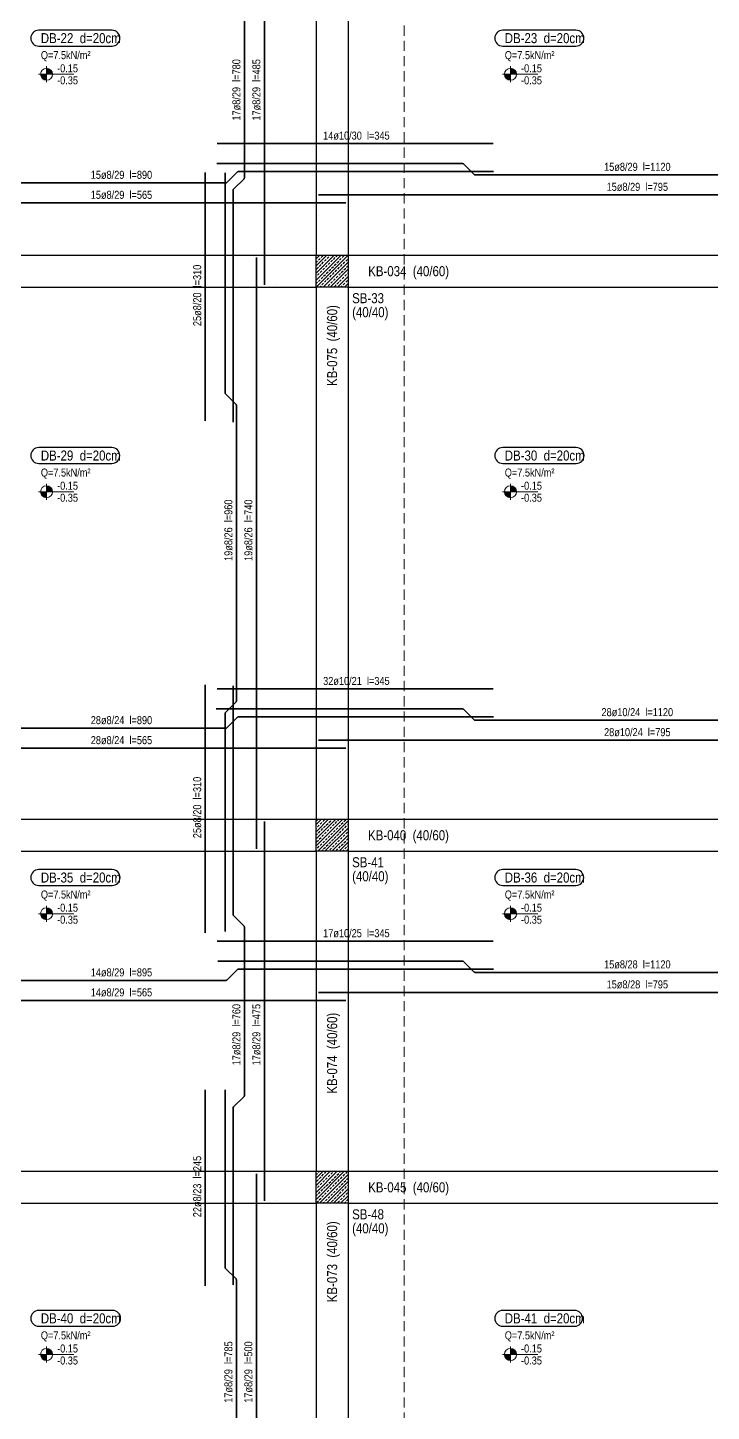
# Model space of a CAD drawing. Header units: millimetres. Extents: x 2018 to 8411, y 702 to 6024.
# Drawn here: x 3184 to 4038, y 2547 to 4277 of the extents above; entities that cross this region are included whole.
import ezdxf
from ezdxf.enums import TextEntityAlignment as Align

# ---------------------------------------------------------------- set-up
doc = ezdxf.new("R2010")
doc.units = ezdxf.units.MM
doc.linetypes.add('DASHED', pattern=[19.05, 12.7, -6.35])
for name, color, linetype, lineweight in [('AKS CIZGISI (BEYKENT)', 252, 'DASHED', 20), ('DONATI (BEYKENT)', 4, 'Continuous', 35), ('DONATI YAZISI (BEYKENT)', 3, 'Continuous', 20), ('DOSEME ISMI (BEYKENT)', 9, 'Continuous', 20), ('DOSEME PAFTA (BEYKENT)', 3, 'Continuous', 20), ('KIRIS (BEYKENT)', 2, 'Continuous', 30), ('KIRIS ISMI (BEYKENT)', 40, 'Continuous', 20), ('KOLON (BEYKENT)', 3, 'Continuous', 30), ('KOLON ISMI (BEYKENT)', 91, 'Continuous', 20), ('KOT CIZGI (BEYKENT)', 120, 'Continuous', 20), ('KOT YAZI (BEYKENT)', 7, 'Continuous', 20), ('LGP_SLAB', 6, 'Continuous', 30), ('TARAMA (BEYKENT)', 252, 'Continuous', 25), ('YAZI (BEYKENT)', 140, 'Continuous', 20)]:
    doc.layers.add(name, color=color, linetype=linetype, lineweight=lineweight)
doc.styles.add('DONATI YAZISI (BEYKENT)', font='')
doc.styles.add('KOT (BEYKENT)', font='')
doc.styles.add('stastyle', font='RomanSTA.ttf')
doc.styles.add('YAZI (BEYKENT)', font='')
doc.styles.get('DONATI YAZISI (BEYKENT)').set_extended_font_data('Bahnschrift Light Condensed')
doc.styles.get('KOT (BEYKENT)').set_extended_font_data('Bahnschrift Light Condensed')
doc.styles.get('YAZI (BEYKENT)').set_extended_font_data('Bahnschrift Light Condensed')
pattern_1 = [(45, (1036.827, 1029.5085), (-4.419417, 4.419417), []), (45, (1041.2465, 1029.5085), (-4.419417, 4.419417), [3.125, -1.5625])]

msp = doc.modelspace()

# ---------------------------------------------------------------- hatches: boundary and pattern name
at = {"layer": 'KOT CIZGI (BEYKENT)'}
h = msp.add_hatch(color=256, dxfattribs=at)
h.dxf.hatch_style = 1
h.paths.add_polyline_path([(3207.27, 4225.96), (3207.27, 4218.46), (3214.77, 4218.46, 0.4142136)])
h = msp.add_hatch(color=256, dxfattribs=at)
h.dxf.hatch_style = 1
h.paths.add_polyline_path([(3787.27, 4225.96), (3787.27, 4218.46), (3794.77, 4218.46, 0.4142136)])
h = msp.add_hatch(color=256, dxfattribs=at)
h.dxf.hatch_style = 1
h.paths.add_polyline_path([(3207.27, 4218.46), (3199.77, 4218.46, 0.4142136), (3207.27, 4210.96)])
h = msp.add_hatch(color=256, dxfattribs=at)
h.dxf.hatch_style = 1
h.paths.add_polyline_path([(3787.27, 4218.46), (3779.77, 4218.46, 0.4142136), (3787.27, 4210.96)])
h = msp.add_hatch(color=256, dxfattribs=at)
h.dxf.hatch_style = 1
h.paths.add_polyline_path([(3207.27, 3704.29), (3207.27, 3696.79), (3214.77, 3696.79, 0.4142136)])
h = msp.add_hatch(color=256, dxfattribs=at)
h.dxf.hatch_style = 1
h.paths.add_polyline_path([(3787.27, 3704.29), (3787.27, 3696.79), (3794.77, 3696.79, 0.4142136)])
h = msp.add_hatch(color=256, dxfattribs=at)
h.dxf.hatch_style = 1
h.paths.add_polyline_path([(3207.27, 3696.79), (3199.77, 3696.79, 0.4142136), (3207.27, 3689.29)])
h = msp.add_hatch(color=256, dxfattribs=at)
h.dxf.hatch_style = 1
h.paths.add_polyline_path([(3787.27, 3696.79), (3779.77, 3696.79, 0.4142136), (3787.27, 3689.29)])
h = msp.add_hatch(color=256, dxfattribs=at)
h.dxf.hatch_style = 1
h.paths.add_polyline_path([(3207.27, 3169.38), (3199.77, 3169.38, 0.4142136), (3207.27, 3161.88)])
h = msp.add_hatch(color=256, dxfattribs=at)
h.dxf.hatch_style = 1
h.paths.add_polyline_path([(3207.27, 3176.88), (3207.27, 3169.38), (3214.77, 3169.38, 0.4142136)])
h = msp.add_hatch(color=256, dxfattribs=at)
h.dxf.hatch_style = 1
h.paths.add_polyline_path([(3787.27, 3169.38), (3779.77, 3169.38, 0.4142136), (3787.27, 3161.88)])
h = msp.add_hatch(color=256, dxfattribs=at)
h.dxf.hatch_style = 1
h.paths.add_polyline_path([(3787.27, 3176.88), (3787.27, 3169.38), (3794.77, 3169.38, 0.4142136)])
h = msp.add_hatch(color=256, dxfattribs=at)
h.dxf.hatch_style = 1
h.paths.add_polyline_path([(3207.27, 2618.46), (3199.77, 2618.46, 0.4142136), (3207.27, 2610.96)])
h = msp.add_hatch(color=256, dxfattribs=at)
h.dxf.hatch_style = 1
h.paths.add_polyline_path([(3207.27, 2625.96), (3207.27, 2618.46), (3214.77, 2618.46, 0.4142136)])
h = msp.add_hatch(color=256, dxfattribs=at)
h.dxf.hatch_style = 1
h.paths.add_polyline_path([(3787.27, 2618.46), (3779.77, 2618.46, 0.4142136), (3787.27, 2610.96)])
h = msp.add_hatch(color=256, dxfattribs=at)
h.dxf.hatch_style = 1
h.paths.add_polyline_path([(3787.27, 2625.96), (3787.27, 2618.46), (3794.77, 2618.46, 0.4142136)])
at = {"layer": 'TARAMA (BEYKENT)'}
h = msp.add_hatch(dxfattribs=at)
h.set_pattern_fill('ANSI33', color=256, style=0, pattern_type=0)
h.set_pattern_definition(pattern_1)
h.paths.add_polyline_path([(3544.3, 3992.41), (3584.3, 3992.41), (3584.3, 3952.41), (3544.3, 3952.41)], flags=0)
h = msp.add_hatch(dxfattribs=at)
h.set_pattern_fill('ANSI33', color=256, style=0, pattern_type=0)
h.set_pattern_definition(pattern_1)
h.paths.add_polyline_path([(3544.3, 3287.41), (3584.3, 3287.41), (3584.3, 3247.41), (3544.3, 3247.41)], flags=0)
h = msp.add_hatch(dxfattribs=at)
h.set_pattern_fill('ANSI33', color=256, style=0, pattern_type=0)
h.set_pattern_definition(pattern_1)
h.paths.add_polyline_path([(3544.3, 2847.41), (3584.3, 2847.41), (3584.3, 2807.41), (3544.3, 2807.41)], flags=0)

# ---------------------------------------------------------------- linework, layer by layer
at = {"layer": 'AKS CIZGISI (BEYKENT)'}
for p, q in [((3544.3, 742.41), (3544.3, 5772.41)), ((3654.3, 742.41), (3654.3, 5772.41)), ((2284.3, 3952.41), (8369.3, 3952.41)), ((2284.3, 3287.41), (8369.3, 3287.41)), ((2284.3, 2807.41), (8369.3, 2807.41))]:
    msp.add_line(p, q, dxfattribs=at)
at = {"layer": 'DONATI (BEYKENT)'}
for points in [[(3440.59, 3783.84), (3440.59, 4073.79, -0.1989124), (3441.03, 4074.85), (3454.15, 4087.97, 0.1989124), (3454.59, 4089.03), (3454.59, 4305.79, 0.1989124), (3454.15, 4306.85), (3441.03, 4319.97, -0.1989124), (3440.59, 4321.03), (3440.59, 4547.24)], [(3420.06, 4106.85), (3727.66, 4106.85, -0.1989124), (3728.72, 4106.41), (3741.84, 4093.29, 0.1989124), (3742.9, 4092.85), (4145.6, 4092.85, 0.1989124), (4146.66, 4093.29), (4159.78, 4106.41, -0.1989124), (4160.84, 4106.85), (4528.47, 4106.85)], [(2887.6, 4096.85), (3151.66, 4096.85, -0.1989124), (3152.72, 4096.41), (3165.84, 4083.29, 0.1989124), (3166.9, 4082.85), (3431.6, 4082.85, 0.1989124), (3432.66, 4083.29), (3445.78, 4096.41, -0.1989124), (3446.84, 4096.85), (3766, 4096.85)], [(3430.59, 3146.96), (3430.59, 3419.79, -0.1989124), (3431.03, 3420.85), (3444.15, 3433.97, 0.1989124), (3444.59, 3435.03), (3444.59, 3804.79, 0.1989124), (3444.15, 3805.85), (3431.03, 3818.97, -0.1989124), (3430.59, 3820.03), (3430.59, 4095.36)], [(3440.59, 2705.71), (3440.59, 2926.79, -0.1989124), (3441.03, 2927.85), (3454.15, 2940.97, 0.1989124), (3454.59, 2942.03), (3454.59, 3152.79, 0.1989124), (3454.15, 3153.85), (3441.03, 3166.97, -0.1989124), (3440.59, 3168.03), (3440.59, 3454.11)], [(3419.3, 3425.27), (3727.61, 3425.27, -0.1989124), (3728.67, 3424.83), (3741.79, 3411.71, 0.1989124), (3742.85, 3411.27), (4145.59, 3411.27, 0.1989124), (4146.65, 3411.71), (4159.77, 3424.83, -0.1989124), (4160.83, 3425.27), (4527.7, 3425.27)], [(2887.6, 3415.27), (3151.71, 3415.27, -0.1989124), (3152.77, 3414.83), (3165.89, 3401.71, 0.1989124), (3166.95, 3401.27), (3431.61, 3401.27, 0.1989124), (3432.67, 3401.71), (3445.79, 3414.83, -0.1989124), (3446.85, 3415.27), (3766, 3415.27)], [(2887.59, 3100.02), (3151.66, 3100.02, -0.1989124), (3152.72, 3099.58), (3165.84, 3086.46, 0.1989124), (3166.9, 3086.02), (3431.6, 3086.02, 0.1989124), (3432.66, 3086.46), (3445.78, 3099.58, -0.1989124), (3446.84, 3100.02), (3765.99, 3100.02)], [(3421.31, 3110.02), (3727.66, 3110.02, -0.1989124), (3728.72, 3109.58), (3741.84, 3096.46, 0.1989124), (3742.9, 3096.02), (4145.6, 3096.02, 0.1989124), (4146.66, 3096.46), (4159.78, 3109.58, -0.1989124), (4160.84, 3110.02), (4524.72, 3110.02)], [(3430.59, 2175.71), (3430.59, 2482.79, -0.1989124), (3431.03, 2483.85), (3444.15, 2496.97, 0.1989124), (3444.59, 2498.03), (3444.59, 2711.79, 0.1989124), (3444.15, 2712.85), (3431.03, 2725.97, -0.1989124), (3430.59, 2727.03), (3430.59, 2949.11)]]:
    msp.add_lwpolyline(points, format="xyb", dxfattribs=at)
for points in [[(3479.59, 3955.41), (3479.59, 4439.41)], [(3420.5, 4131.85), (3765.5, 4131.85)], [(3405.59, 3785.54), (3405.59, 4095.54)], [(3547.2, 4067.85), (4341.3, 4067.85)], [(3017.36, 4057.85), (3581.3, 4057.85)], [(3469.59, 3250.41), (3469.59, 3989.41)], [(3405.59, 3145.54), (3405.59, 3455.54)], [(3420.49, 3450.27), (3765.49, 3450.27)], [(3017.4, 3376.27), (3581.24, 3376.27)], [(3547.2, 3386.27), (4341.24, 3386.27)], [(3479.59, 2810.41), (3479.59, 3284.41)], [(3420.5, 3135.02), (3765.5, 3135.02)], [(3017.3, 3061.02), (3581.3, 3061.02)], [(3547.2, 3071.02), (4341.3, 3071.02)], [(3405.59, 2704.29), (3405.59, 2949.29)], [(3469.59, 2345.41), (3469.59, 2844.41)]]:
    msp.add_lwpolyline(points, dxfattribs=at)
at = {"layer": 'DOSEME PAFTA (BEYKENT)', "lineweight": -3}
for points in [[(3197.49, 4253.76), (3289.17, 4253.76, 1), (3289.17, 4273.54), (3197.49, 4273.54, 1)], [(3777.49, 4253.76), (3869.11, 4253.76, 1), (3869.11, 4273.54), (3777.49, 4273.54, 1)], [(3197.49, 3732.09), (3288.92, 3732.09, 1), (3288.92, 3751.87), (3197.49, 3751.87, 1)], [(3777.49, 3732.09), (3869.36, 3732.09, 1), (3869.36, 3751.87), (3777.49, 3751.87, 1)], [(3197.49, 3204.68), (3289.23, 3204.68, 1), (3289.23, 3224.46), (3197.49, 3224.46, 1)], [(3777.49, 3204.68), (3868.86, 3204.68, 1), (3868.86, 3224.46), (3777.49, 3224.46, 1)], [(3197.49, 2653.76), (3289.98, 2653.76, 1), (3289.98, 2673.54), (3197.49, 2673.54, 1)], [(3777.49, 2653.76), (3867.41, 2653.76, 1), (3867.41, 2673.54), (3777.49, 2673.54, 1)]]:
    msp.add_lwpolyline(points, format="xyb", close=True, dxfattribs=at)
at = {"layer": 'KIRIS (BEYKENT)'}
for p, q in [((3544.2, 4402.31), (3544.2, 3992.31)), ((3584.3, 4402.31), (3584.3, 3992.41)), ((3054.4, 3992.41), (3544.2, 3992.41)), ((3584.3, 3992.41), (4304.2, 3992.41)), ((3054.4, 3952.41), (3544.2, 3952.41)), ((3544.2, 3952.31), (3544.2, 3287.51)), ((3584.3, 3952.31), (3584.2, 3287.51)), ((3584.3, 3952.41), (4304.2, 3952.41)), ((3054.4, 3287.41), (3544.2, 3287.41)), ((3584.2, 3287.41), (4304.2, 3287.41)), ((3054.4, 3247.41), (3544.2, 3247.41)), ((3544.2, 3247.51), (3544.2, 2847.31)), ((3584.3, 3247.41), (4304.2, 3247.41)), ((3584.3, 3247.41), (3584.3, 2847.41)), ((3054.4, 2847.41), (3544.2, 2847.41)), ((3584.3, 2847.41), (4304.2, 2847.41)), ((3054.4, 2807.41), (3544.2, 2807.41)), ((3544.2, 2807.31), (3544.3, 2402.41)), ((3584.3, 2807.41), (4304.2, 2807.41)), ((3584.3, 2807.31), (3584.3, 2402.41))]:
    msp.add_line(p, q, dxfattribs=at)
at = {"layer": 'KOLON (BEYKENT)'}
for points in [[(3544.3, 3992.41), (3584.3, 3992.41), (3584.3, 3952.41), (3544.3, 3952.41)], [(3544.3, 3287.41), (3584.3, 3287.41), (3584.3, 3247.41), (3544.3, 3247.41)], [(3544.3, 2847.41), (3584.3, 2847.41), (3584.3, 2807.41), (3544.3, 2807.41)]]:
    msp.add_lwpolyline(points, close=True, dxfattribs=at)
at = {"layer": 'KOT CIZGI (BEYKENT)'}
for p, q in [((3207.27, 4228.46), (3207.27, 4208.46)), ((3787.27, 4228.46), (3787.27, 4208.46)), ((3197.27, 4218.46), (3241.29, 4218.46)), ((3777.27, 4218.46), (3821.29, 4218.46)), ((3207.27, 3706.79), (3207.27, 3686.79)), ((3787.27, 3706.79), (3787.27, 3686.79)), ((3197.27, 3696.79), (3241.29, 3696.79)), ((3777.27, 3696.79), (3821.29, 3696.79)), ((3197.27, 3169.38), (3241.29, 3169.38)), ((3207.27, 3179.38), (3207.27, 3159.38)), ((3777.27, 3169.38), (3821.29, 3169.38)), ((3787.27, 3179.38), (3787.27, 3159.38)), ((3197.27, 2618.46), (3241.29, 2618.46)), ((3207.27, 2628.46), (3207.27, 2608.46)), ((3777.27, 2618.46), (3821.29, 2618.46)), ((3787.27, 2628.46), (3787.27, 2608.46))]:
    msp.add_line(p, q, dxfattribs=at)
for centre in [(3207.27, 4218.46), (3787.27, 4218.46), (3207.27, 3696.79), (3787.27, 3696.79), (3207.27, 3169.38), (3787.27, 3169.38), (3207.27, 2618.46), (3787.27, 2618.46)]:
    msp.add_circle(centre, 7.5, dxfattribs=at)

# ---------------------------------------------------------------- texts
at = {"layer": 'DONATI YAZISI (BEYKENT)', "style": 'DONATI YAZISI (BEYKENT)'}
for s, p in [(' 17ø8/29  l=780', (3444.59, 4197.41)), (' 17ø8/29  l=485', (3469.59, 4197.41)), (' 25ø8/20  l=310', (3395.59, 3940.54)), (' 19ø8/26  l=960', (3434.59, 3647.02)), (' 19ø8/26  l=740', (3459.59, 3647.02)), (' 25ø8/20  l=310', (3395.59, 3300.54)), (' 17ø8/29  l=760', (3444.59, 3016.58)), (' 17ø8/29  l=475', (3469.59, 3016.58)), (' 22ø8/23  l=245', (3395.59, 2826.79)), (' 17ø8/29  l=785', (3434.59, 2594.91)), (' 17ø8/29  l=500', (3459.59, 2594.91))]:
    msp.add_text(s, height=10, rotation=90, dxfattribs=at).set_placement(p, align=Align.MIDDLE_CENTER)
for s, p in [(' 14ø10/30  l=345', (3593, 4141.85)), (' 15ø8/29  l=1120', (3944.25, 4102.85)), (' 15ø8/29  l=890', (3299.33, 4092.85)), (' 15ø8/29  l=795', (3944.25, 4077.85)), (' 15ø8/29  l=565', (3299.33, 4067.85)), (' 32ø10/21  l=345', (3592.99, 3460.27)), (' 28ø10/24  l=1120', (3944.22, 3421.27)), (' 28ø8/24  l=890', (3299.32, 3411.27)), (' 28ø8/24  l=565', (3299.32, 3386.27)), (' 28ø10/24  l=795', (3944.22, 3396.27)), (' 17ø10/25  l=345', (3593, 3145.02)), (' 14ø8/29  l=895', (3299.3, 3096.02)), (' 15ø8/28  l=1120', (3944.25, 3106.02)), (' 15ø8/28  l=795', (3944.25, 3081.02)), (' 14ø8/29  l=565', (3299.3, 3071.02))]:
    msp.add_text(s, height=10, dxfattribs=at).set_placement(p, align=Align.MIDDLE_CENTER)
at = {"layer": 'DOSEME ISMI (BEYKENT)', "style": 'YAZI (BEYKENT)'}
for s, p in [('DB-22  d=20cm', (3200.13, 4257.41)), ('DB-23  d=20cm', (3780.13, 4257.41)), ('DB-29  d=20cm', (3200.13, 3735.74)), ('DB-30  d=20cm', (3780.13, 3735.74)), ('DB-35  d=20cm', (3200.13, 3208.34)), ('DB-36  d=20cm', (3780.13, 3208.34)), ('DB-40  d=20cm', (3200.13, 2657.41)), ('DB-41  d=20cm', (3780.13, 2657.41))]:
    msp.add_text(s, height=12.5, dxfattribs=at).set_placement(p)
at = {"layer": 'KIRIS ISMI (BEYKENT)', "style": 'YAZI (BEYKENT)'}
for s, p in [('KB-034  (40/60)', (3609.4, 3966.16)), ('KB-040  (40/60)', (3609.2, 3261.16)), ('KB-045  (40/60)', (3609.4, 2821.16))]:
    msp.add_text(s, height=12.5, dxfattribs=at).set_placement(p)
for s, p in [('KB-075  (40/60)', (3570.56, 3828.89)), ('KB-074  (40/60)', (3570.56, 2944.46)), ('KB-073  (40/60)', (3570.56, 2683.83))]:
    msp.add_text(s, height=12.5, rotation=90, dxfattribs=at).set_placement(p)
at = {"layer": 'KOLON ISMI (BEYKENT)', "style": 'YAZI (BEYKENT)'}
for s, p in [('SB-33', (3589.3, 3932.41)), ('(40/40)', (3589.3, 3914.91)), ('SB-41', (3589.3, 3227.41)), ('(40/40)', (3589.3, 3209.91)), ('SB-48', (3589.3, 2787.41)), ('(40/40)', (3589.3, 2769.91))]:
    msp.add_text(s, height=12.5, dxfattribs=at).set_placement(p)
at = {"layer": 'KOT YAZI (BEYKENT)', "style": 'KOT (BEYKENT)'}
for s, p in [(' -0.15', (3217.27, 4220.96)), (' -0.15', (3797.27, 4220.96)), (' -0.35', (3217.27, 4205.96)), (' -0.35', (3797.27, 4205.96)), (' -0.15', (3217.27, 3699.29)), (' -0.15', (3797.27, 3699.29)), (' -0.35', (3217.27, 3684.29)), (' -0.35', (3797.27, 3684.29)), (' -0.15', (3217.27, 3171.88)), (' -0.15', (3797.27, 3171.88)), (' -0.35', (3217.27, 3156.88)), (' -0.35', (3797.27, 3156.88)), (' -0.15', (3217.27, 2620.96)), (' -0.15', (3797.27, 2620.96)), (' -0.35', (3217.27, 2605.96)), (' -0.35', (3797.27, 2605.96))]:
    msp.add_text(s, height=10, dxfattribs=at).set_placement(p)
at = {"layer": 'LGP_SLAB', "style": 'stastyle'}
for s, p in [('& 1-.2- 1- 4.9- 7.899999', (3547.3, 4042.41)), ('& 1-.2- 1- 6.65- 4.500001', (3494.3, 3955.41)), ('& 1-.2- 1- 4.9- 7.849999', (3547.3, 3337.41)), ('& 1-.2- 1- 4.799999- 4.500001', (3474.3, 3250.4)), ('& 1-.2- 1- 4.9- 7.775075', (3547.3, 2897.41)), ('& 1-.2- 1- 4.65- 6.65', (3494.3, 2810.41))]:
    msp.add_text(s, height=0.0005, dxfattribs=at).set_placement(p)
at = {"layer": 'YAZI (BEYKENT)', "style": 'YAZI (BEYKENT)'}
for p in [(3200.13, 4237.41), (3780.13, 4237.41), (3200.13, 3715.74), (3780.13, 3715.74), (3200.13, 3188.34), (3780.13, 3188.34), (3200.13, 2637.41), (3780.13, 2637.41)]:
    msp.add_text('Q=7.5kN/m²', height=10, dxfattribs=at).set_placement(p)

doc.saveas('drawing.dxf')
